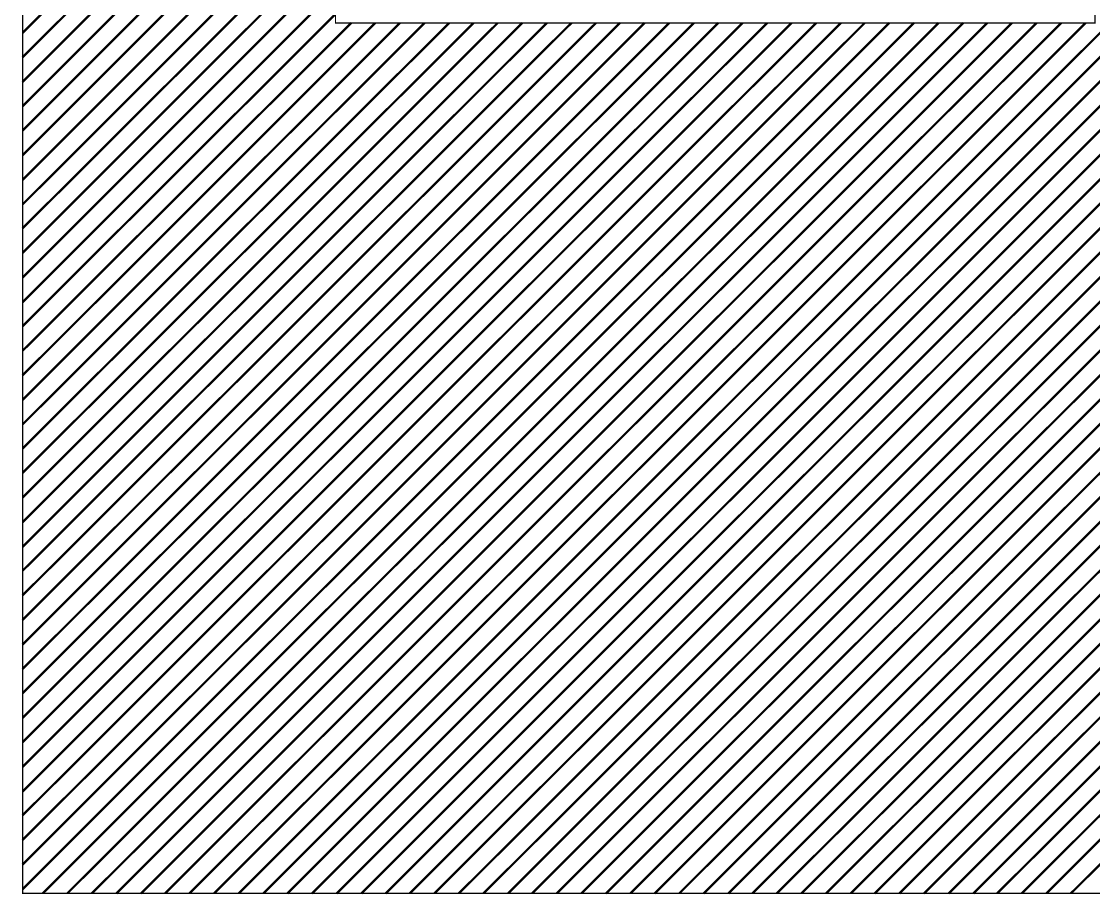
# Model space of a CAD drawing. Header units: millimetres. Extents: x 3240 to 3412, y 1366 to 1426.
# Drawn here: x 3396.33 to 3404.08, y 1404.03 to 1410.34 of the extents above; entities that cross this region are included whole.
import ezdxf

# ---------------------------------------------------------------- set-up
doc = ezdxf.new("R2010")
doc.units = ezdxf.units.MM
doc.layers.add('P', color=7, linetype='Continuous')

msp = doc.modelspace()

# ---------------------------------------------------------------- linework, layer by layer
at = {"layer": 'P'}
for points, const_width in [([(3396.3415, 1414.0438), (3406.3533, 1414.0438), (3406.3533, 1404.0355), (3396.3415, 1404.0355), (3396.3415, 1414.0438)], 0.0085), ([(3398.6028, 1413.8992), (3398.6028, 1410.3308), (3404.0938, 1410.3308), (3404.0938, 1413.8992)], 0.0085), ([(3396.3415, 1410.2585), (3398.6028, 1412.5198)], 0.0169), ([(3397.9043, 1404.0355), (3406.3533, 1412.481)], 0.0169), ([(3396.3415, 1410.0821), (3398.6028, 1412.3417)], 0.0169), ([(3398.0824, 1404.0355), (3406.3533, 1412.3081)], 0.0169), ([(3396.3415, 1409.904), (3398.6028, 1412.1635)], 0.0169), ([(3398.2553, 1404.0355), (3406.3533, 1412.13)], 0.0169), ([(3396.3415, 1409.7293), (3398.6028, 1411.9871)], 0.0169), ([(3398.4335, 1404.0355), (3406.3533, 1411.9518)], 0.0169), ([(3396.3415, 1409.5529), (3398.6028, 1411.8125)], 0.0169), ([(3398.6116, 1404.0355), (3406.3533, 1411.7754)], 0.0169), ([(3396.3415, 1409.3748), (3398.6028, 1411.6343)], 0.0169), ([(3398.7898, 1404.0355), (3406.3533, 1411.5973)], 0.0169), ([(3396.3415, 1409.1966), (3398.6028, 1411.4579)], 0.0169), ([(3398.9662, 1404.0355), (3406.3533, 1411.4227)], 0.0169), ([(3396.3415, 1409.0185), (3398.6028, 1411.2798)], 0.0169), ([(3399.1408, 1404.0355), (3406.3533, 1411.2463)], 0.0169), ([(3396.3415, 1408.8456), (3398.6028, 1411.1016)], 0.0169), ([(3399.3189, 1404.0355), (3406.3533, 1411.0681)], 0.0169), ([(3396.3415, 1408.6675), (3398.6028, 1410.9288)], 0.0169), ([(3399.4953, 1404.0355), (3406.3533, 1410.89)], 0.0169), ([(3396.3415, 1408.4893), (3398.6028, 1410.7506)], 0.0169), ([(3399.6735, 1404.0355), (3406.3533, 1410.7118)], 0.0169), ([(3396.3415, 1408.3112), (3398.6028, 1410.5725)], 0.0169), ([(3399.8516, 1404.0355), (3406.3533, 1410.539)], 0.0169), ([(3396.3415, 1408.1383), (3398.6028, 1410.3943)], 0.0169), ([(3396.3415, 1407.9602), (3398.7174, 1410.3308)], 0.0169), ([(3396.3415, 1407.782), (3398.8903, 1410.3308)], 0.0169), ([(3396.3415, 1407.6056), (3399.0685, 1410.3308)], 0.0169), ([(3396.3415, 1407.4275), (3399.2466, 1410.3308)], 0.0169), ([(3396.3415, 1407.2528), (3399.4248, 1410.3308)], 0.0169), ([(3396.3415, 1407.0764), (3399.6012, 1410.3308)], 0.0169), ([(3396.3415, 1406.8983), (3399.7758, 1410.3308)], 0.0169), ([(3396.3415, 1406.7201), (3399.9539, 1410.3308)], 0.0169), ([(3396.3415, 1406.542), (3400.1303, 1410.3308)], 0.0169), ([(3396.3415, 1406.3691), (3400.3085, 1410.3308)], 0.0169), ([(3396.3415, 1406.191), (3400.4866, 1410.3308)], 0.0169), ([(3396.3415, 1406.0128), (3400.6595, 1410.3308)], 0.0169), ([(3396.3415, 1405.8347), (3400.8376, 1410.3308)], 0.0169), ([(3396.3415, 1405.6583), (3401.0158, 1410.3308)], 0.0169), ([(3396.3415, 1405.4837), (3401.1939, 1410.3308)], 0.0169), ([(3396.3415, 1405.3055), (3401.3703, 1410.3308)], 0.0169), ([(3396.3415, 1405.1291), (3401.545, 1410.3308)], 0.0169), ([(3396.3415, 1404.951), (3401.7231, 1410.3308)], 0.0169), ([(3396.3415, 1404.7728), (3401.8995, 1410.3308)], 0.0169), ([(3396.3415, 1404.5999), (3402.0777, 1410.3308)], 0.0169), ([(3396.3415, 1404.4218), (3402.2558, 1410.3308)], 0.0169), ([(3396.3415, 1404.2436), (3402.4287, 1410.3308)], 0.0169), ([(3396.3415, 1404.0655), (3402.6068, 1410.3308)], 0.0169), ([(3396.4861, 1404.0355), (3402.785, 1410.3308)], 0.0169), ([(3396.6643, 1404.0355), (3402.9631, 1410.3308)], 0.0169), ([(3396.8424, 1404.0355), (3403.1413, 1410.3308)], 0.0169), ([(3397.0188, 1404.0355), (3403.3141, 1410.3308)], 0.0169), ([(3397.197, 1404.0355), (3403.4923, 1410.3308)], 0.0169), ([(3397.3716, 1404.0355), (3403.6704, 1410.3308)], 0.0169), ([(3397.548, 1404.0355), (3403.8486, 1410.3308)], 0.0169), ([(3397.7261, 1404.0355), (3404.025, 1410.3308)], 0.0169), ([(3400.0245, 1404.0355), (3406.3533, 1410.3608)], 0.0169), ([(3400.2026, 1404.0355), (3406.3533, 1410.1827)], 0.0169), ([(3400.3808, 1404.0355), (3406.3533, 1410.0045)], 0.0169), ([(3400.5589, 1404.0355), (3406.3533, 1409.8281)], 0.0169), ([(3400.7353, 1404.0355), (3406.3533, 1409.6535)], 0.0169), ([(3400.91, 1404.0355), (3406.3533, 1409.4753)], 0.0169), ([(3401.0881, 1404.0355), (3406.3533, 1409.2989)], 0.0169), ([(3401.2645, 1404.0355), (3406.3533, 1409.1208)], 0.0169), ([(3401.4427, 1404.0355), (3406.3533, 1408.9426)], 0.0169), ([(3401.6173, 1404.0355), (3406.3533, 1408.7698)], 0.0169), ([(3401.7937, 1404.0355), (3406.3533, 1408.5916)], 0.0169), ([(3401.9718, 1404.0355), (3406.3533, 1408.4135)], 0.0169), ([(3402.15, 1404.0355), (3406.3533, 1408.2353)], 0.0169), ([(3402.3281, 1404.0355), (3406.3533, 1408.0625)], 0.0169), ([(3402.501, 1404.0355), (3406.3533, 1407.8843)], 0.0169), ([(3402.6791, 1404.0355), (3406.3533, 1407.7062)], 0.0169), ([(3402.8573, 1404.0355), (3406.3533, 1407.528)], 0.0169), ([(3403.0354, 1404.0355), (3406.3533, 1407.3516)], 0.0169), ([(3403.2136, 1404.0355), (3406.3533, 1407.177)], 0.0169), ([(3403.3865, 1404.0355), (3406.3533, 1406.9988)], 0.0169), ([(3403.5646, 1404.0355), (3406.3533, 1406.8224)], 0.0169), ([(3403.7428, 1404.0355), (3406.3533, 1406.6443)], 0.0169), ([(3403.9192, 1404.0355), (3406.3533, 1406.4661)], 0.0169)]:
    msp.add_lwpolyline(points, dxfattribs=dict(at, const_width=const_width))

doc.saveas('drawing.dxf')
